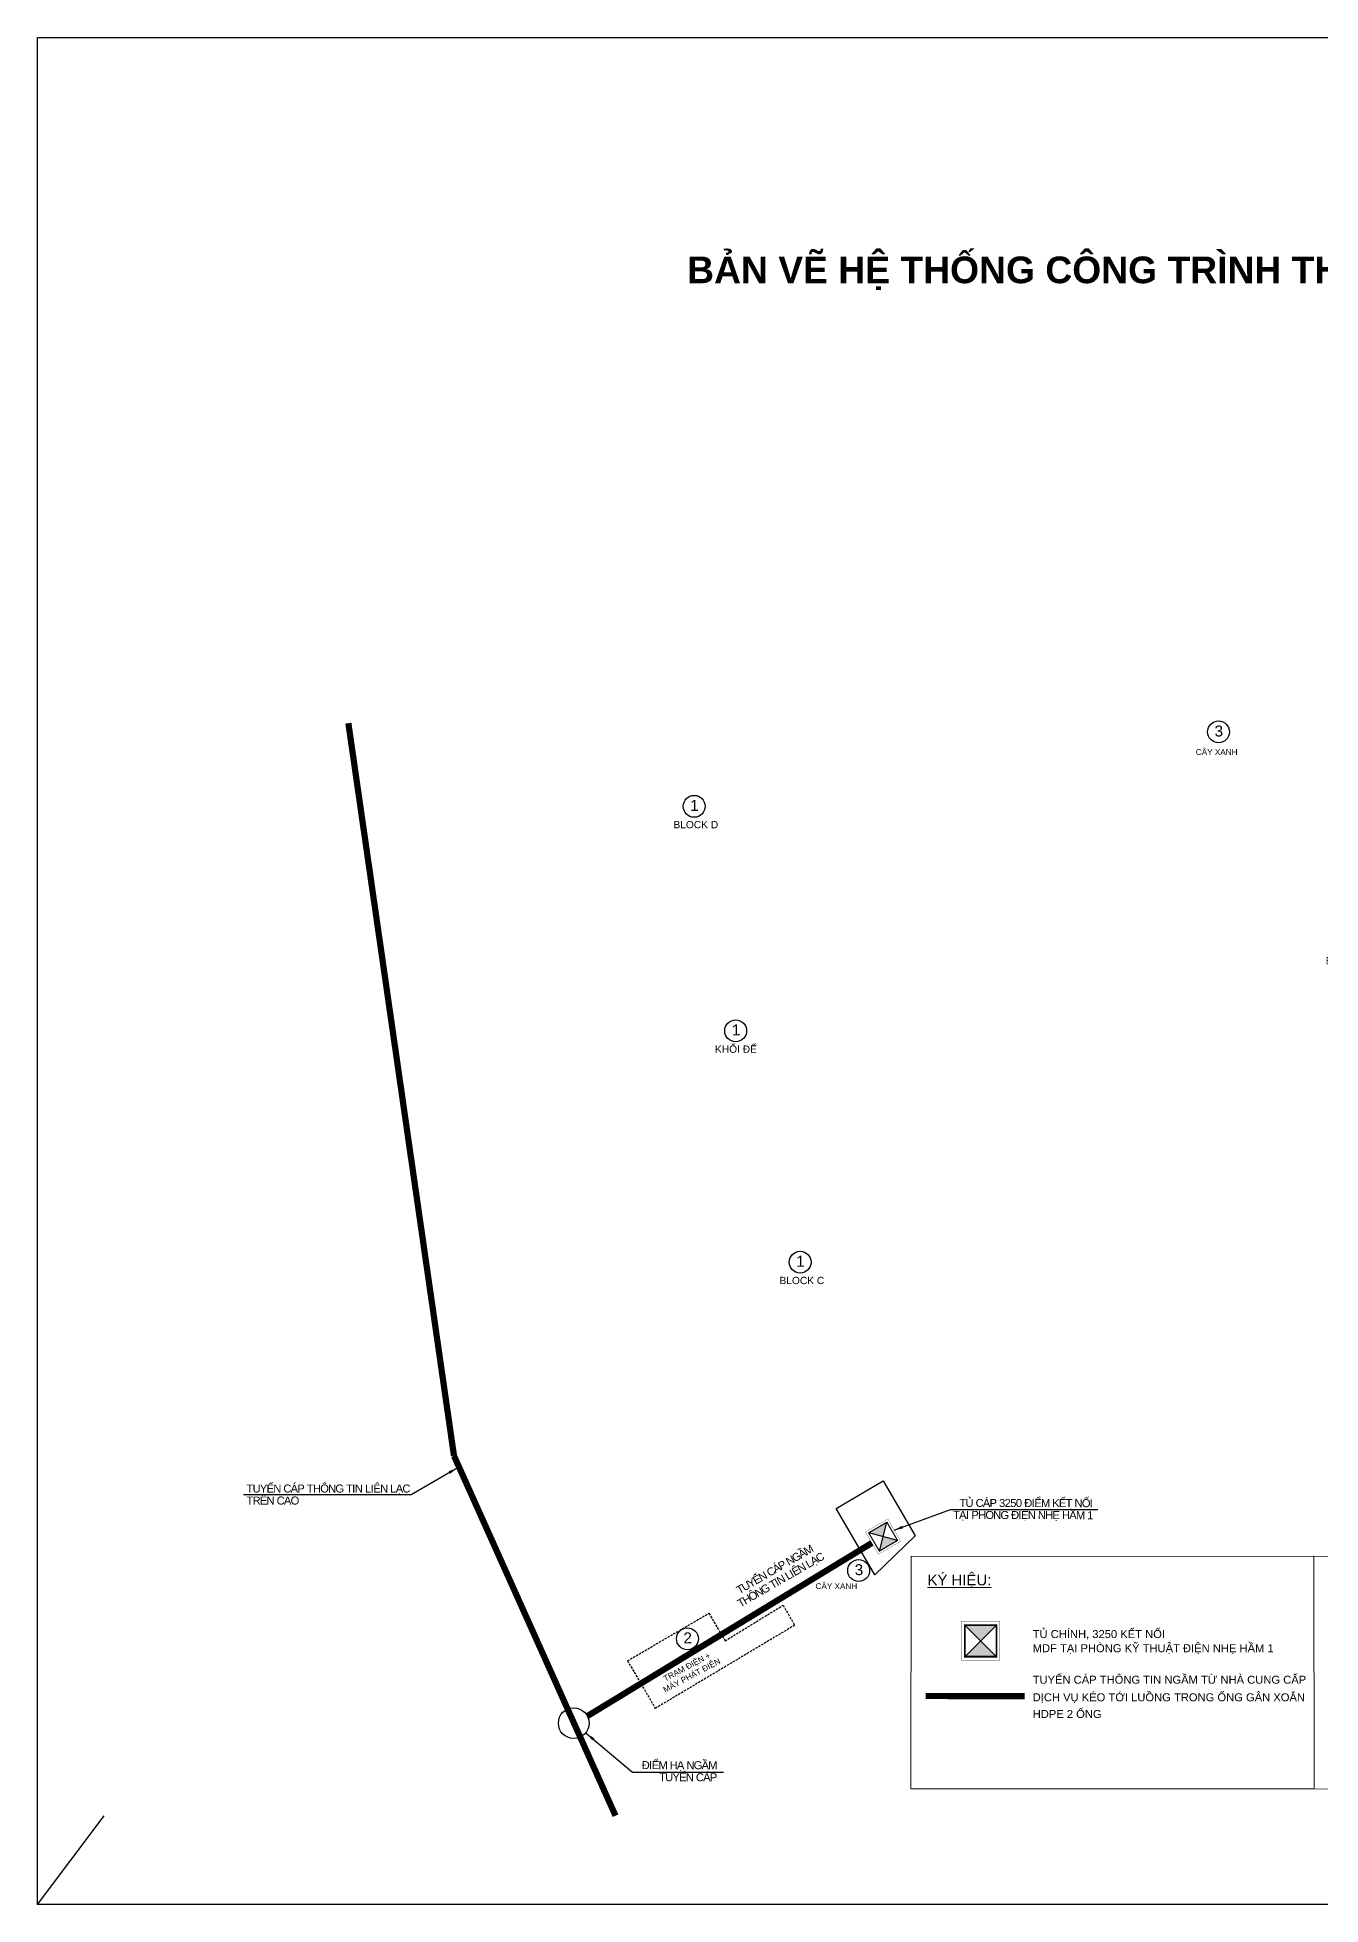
# Model space of a CAD drawing. Header units: inches. Extents: x 612567 to 612864, y 1207716 to 1207926.
# Drawn here: x 612566.5 to 612710.8, y 1207715.5 to 1207925.5 of the extents above; entities that cross this region are included whole.
import ezdxf
from ezdxf.enums import TextEntityAlignment as Align

# ---------------------------------------------------------------- set-up
doc = ezdxf.new("R2010")
doc.units = ezdxf.units.IN
doc.header["$MEASUREMENT"] = 0
doc.set_wipeout_variables(frame=1)
doc.linetypes.add('$0$HIDDEN', pattern=[0.375, 0.25, -0.125])
for name, color, linetype in [('0-Frame-text', 7, 'Continuous'), ('02-TEXT', 7, 'Continuous'), ('5L', 1, 'Continuous'), ('GT-MCN', 7, 'Continuous'), ('TAD - TEXT', 7, 'Continuous'), ('TT-BUUDIEN', 6, 'Continuous'), ('TT.TAD - LANDMARK', 6, 'Continuous'), ('Tuyen chinh TTLL', 3, 'Continuous')]:
    doc.layers.add(name, color=color, linetype=linetype)
doc.layers.add('E-04', color=252, linetype='04DH', lineweight=5)
doc.layers.add('Level 3', color=7, linetype='Continuous', lineweight=0)
doc.styles.add('arial', font='arial.ttf')
doc.styles.add('Khung ten 25062008$0$arial', font='arialbd.ttf', dxfattribs={"height": 2.5})
doc.styles.get("Standard").update_dxf_attribs({"font": 'arial.ttf'})
doc.styles.add('VNIHC', font='')
doc.styles.get('VNIHC').set_extended_font_data('VNI-Helve-Condense')
doc.linetypes.add('04DH', pattern='A,15.184282,-3.785162999999999,0.245393,-3.754607,0.245393,-3.785162999999999,15.184282,-3.887219999999999,["0,4kV",VNIHC,S=6,R=0,X=0,Y=-3],-22.15922', length=68.23072299999998)
doc.linetypes.add('ThongTinNgam', pattern='A,0.25,-0.25,0,-0.125,[130,ltypeshp.shx,S=0.15,R=-30,X=0,Y=0],-0.125,[130,ltypeshp.shx,S=0.15,R=-30,X=0,Y=0],-0.125,0,-0.25,0.5,[1,Set.shx,S=0.35,R=0,X=0.25,Y=0],-0.7,0.25', length=2.575)
doc.dimstyles.get("Standard").update_dxf_attribs({"dimtxt": 0.18, "dimasz": 0.18, "dimexe": 0.18, "dimexo": 0.0625, "dimgap": 0.09, "dimtad": 0, "dimtih": 1, "dimtoh": 1, "dimdec": 4, "dimzin": 0, "dimdsep": 46, "dimtxsty": 'Standard', "dimcen": 0.09, "dimadec": 0, "dimazin": 0, "dimtfac": 1, "dimtdec": 4, "dimtofl": 0, "dimtmove": 0, "dimatfit": 3, "dimfxl": 1, "dimtolj": 1, "dimtzin": 0, "dimarcsym": 0})

# ---------------------------------------------------------------- blocks, each defined once
blk = doc.blocks.new('TEN HANG MUC')
at = {"color": 6}
blk.add_wipeout([(2345.0215750740003, 1910.8050151817342), (1660.0846262275725, 2527.5943357974147), (786.0598855771887, 2916.583129941798), (18.86589803724864, 3016.339453027241), (-922.5777130851466, 2864.7923536518765), (-1650.8636671979243, 2508.7285035127834), (-2252.43195785849, 1976.2389529517013), (-2569.3045991608155, 1533.3672963556191), (-2836.7857924026084, 935.7161021152488), (-2949.198342854955, 452.9109385107522), (-2969.913020055898, -242.89129121744827), (-2929.2209510437456, -539.3438473121705), (-2769.517128499487, -1090.4216310926122), (-2597.0428716395727, -1452.34067168626), (-2205.595755212855, -1996.5615264599014), (-1797.83372811697, -2371.044568937224), (-1274.647834347931, -2690.470888339677), (-876.6805284280816, -2846.8749291043187), (-442.80293979169, -2947.9246857056173), (18.86589803724864, -2983.660546972759), (679.4316298758789, -2910.032518188972), (1120.8775701546904, -2773.9240245884835), (1620.197495182666, -2520.5360102116733), (2069.972764043726, -2172.9436771823193), (2418.1618500267778, -1784.5988953806564), (2615.1664090088084, -1486.7319547004618), (2815.480734591021, -1069.4530943623467), (2949.5757424152353, -624.7064174574343), (3018.865898037249, 16.33945302724078), (2938.602092497391, 705.6438522284461), (2779.9151327796076, 1189.628472548021), (2523.42767480532, 1667.7540909521567)], dxfattribs=at).dxf.layer = '02-TEXT'
at = {"layer": '02-TEXT', "color": 6}
blk.add_circle((18.86589803740571, 16.33945302724169), 3000, dxfattribs=at)
at = {"layer": '02-TEXT', "color": 6, "linetype": 'Continuous', "style": 'arial'}
blk.add_attdef('A', text='', height=3000, dxfattribs=at).set_placement((100.4382170055614, -1243.279882433548), align=Align.CENTER)
blk = doc.blocks.new('KHOI XD1')
at = {"layer": 'Defpoints', "color": 7, "true_color": 0xffffff}
blk.add_line((613994.3347822333, 1204723.405292876), (614001.8347822335, 1204733.405292876), dxfattribs=at)
at = {"layer": 'TT.TAD - LANDMARK', "linetype": 'Continuous', "xscale": 0.0004103999999999999, "yscale": 0.0004103999999999999, "zscale": 0.0004103999999999999, "rotation": 0.8617172174704556}
for p, values in [((614220.6373824781, 1204901.088668514), {'A': '3'}), ((614231.9143602959, 1204891.519525852, 97.99979722948353), {'A': '2'}), ((614176.543347925, 1204875.83733526, 97.99979722948353), {'A': '4'}), ((614160.8852411433, 1204864.315661772), {'A': '3'}), ((614195.7130142866, 1204863.4246825, 97.99979722948353), {'A': '1'}), ((614127.1602237805, 1204855.287165689), {'A': '3'}), ((614068.1892959586, 1204846.91987557, 1.050917603606649e-06), {'A': '1'}), ((614141.5403216727, 1204831.619308776, 97.99979311222263), {'A': '1'}), ((614072.8591326734, 1204821.673829746), {'A': '1'}), ((614080.1134713694, 1204795.655825465), {'A': '1'}), ((614067.4311997958, 1204753.299274356, 97.99979722948353), {'A': '2'})]:
    blk.add_blockref('TEN HANG MUC', p, dxfattribs=at).add_auto_attribs(values)
at = {"layer": 'TAD - TEXT', "linetype": 'Continuous', "ltscale": 5, "style": 'arial'}
blk.add_text('CÂY XANH', height=0.6566399999999994, dxfattribs=at).set_placement((614081.8458293225, 1204758.892618762, 78.39983778358683))
at = {"layer": 'TT.TAD - LANDMARK', "linetype": 'Continuous', "xscale": 0.0004103999999999999, "yscale": 0.0004103999999999999, "zscale": 0.0004103999999999999, "rotation": 0.8617172174704556}
blk.add_blockref('TEN HANG MUC', (614086.6914926773, 1204760.971779439), dxfattribs=at).add_auto_attribs({'A': '3'})
at = {"layer": 'TAD - TEXT', "linetype": 'Continuous', "ltscale": 5, "style": 'arial'}
for s, height, p in [('CÂY XANH', 0.6566399999999994, (614217.9778948941, 1204898.439858943, 78.39983778358683)), ('HỒ BƠI', 0.8207999999999993, (614174.9201050616, 1204877.524194367, 97.99979722948353)), ('CÂY XANH', 0.6566399999999994, (614158.3396596784, 1204861.731800657, 78.39983778297267)), ('BLOCK A', 0.8207999999999993, (614193.3906873146, 1204860.959693405, 97.99979722948353)), ('CÂY XANH', 0.6566399999999994, (614124.6146423157, 1204852.703304574, 78.39983778358683)), ('BLOCK D', 0.8207999999999993, (614065.8669689866, 1204844.454886476, 1.050917603606649e-06)), ('BLOCK B', 0.8207999999999993, (614139.2179947007, 1204829.154319682, 97.99979311222263)), ('KHỐI ĐẾ', 0.8207999999999993, (614070.5368057013, 1204819.208840652)), ('BLOCK C', 0.8207999999999993, (614077.7911443973, 1204793.190836371))]:
    blk.add_text(s, height=height, dxfattribs=at).set_placement(p)
at = {"layer": 'TAD - TEXT', "char_height": 0.6566399999999993, "width": 13.03640918966964, "attachment_point": 1, "style": 'arial'}
for insert, rotation in [((614230.3781853799, 1204879.740931612, 78.39983778358683), 86.54059827876236), ((614061.4427160497, 1204747.346865665, 78.39983778358683), 28.11835217461938)]:
    blk.add_mtext('\\pi3.63656;TRẠM ĐIỆN +\\P\\pi3.02202;MÁY PHÁT ĐIỆN', dxfattribs=dict(at, insert=insert, rotation=rotation))
blk = doc.blocks.new('TDBD')
at = {"linetype": 'Continuous'}
h = blk.add_hatch(color=122, dxfattribs=at)
h.paths.add_polyline_path([(15.4734331126092, 34.4468662228901), (-15.47343311202712, 34.4468662228901), (2.910395e-10, 18.97343311144505)])
h.paths.add_polyline_path([(2.910415e-10, 18.97343311144505), (-15.47343311202712, 3.499999999999999), (15.4734331126092, 3.499999999999999)])
at = {"layer": 'TT-BUUDIEN', "color": 122, "const_width": 0.35}
blk.add_lwpolyline([(-18.97343311202712, 37.9468662228901), (-18.97343311202712, 0), (18.97343311196891, 0), (18.97343311196891, 37.9468662228901)], close=True, dxfattribs=at)
at = {"layer": 'TT-BUUDIEN', "color": 122, "linetype": 'Continuous', "const_width": 1.75}
blk.add_lwpolyline([(-15.47343311202712, 34.4468662228901), (-15.47343311202712, 3.5), (15.4734331126092, 3.5), (15.4734331126092, 34.4468662228901)], close=True, dxfattribs=at)
at = {"layer": 'TT-BUUDIEN', "color": 122}
for points in [[(15.4734331126092, 34.4468662228901), (-15.47343311202712, 3.5)], [(-15.47343311202712, 34.4468662228901), (15.4734331126092, 3.5)]]:
    blk.add_lwpolyline(points, dxfattribs=at)
blk = doc.blocks.new('A$Ce84bafa1')
at = {"layer": '5L', "color": 7, "linetype": '$0$HIDDEN', "lineweight": 30, "true_color": 0xffffff}
for points in [[(168.8190321881557, 147.3470861681271), (168.2816311882343, 136.3602212762926), (170.8785265262704, 136.2331992217805), (171.4159275263082, 147.2200641136151), (168.8190321881557, 147.3470861681271)], [(172.4689031903399, 148.2786802274641), (171.9315021904185, 137.2918153356295), (174.5283975284547, 137.1647932811175), (175.0657985284925, 148.151658172952), (172.4689031903399, 148.2786802274641)], [(171.8155566705391, 136.2948442588095), (174.866297224653, 136.1470700488426), (174.305577639956, 124.1601502136327), (171.254837086075, 124.3079244233668), (171.8155566705391, 136.2948442588095)]]:
    blk.add_lwpolyline(points, dxfattribs=at)
at = {"layer": '5L', "color": 7, "linetype": '$0$HIDDEN', "lineweight": 30, "true_color": 0xffffff, "elevation": 0.001813876719834409}
for points in [[(1.706136627821252, 0.04545172397047281), (10.86024423060007, 5.389823949197307), (12.67457940266468, 2.282140072900802), (19.19226464245003, 6.2904565455392), (20.5036868598545, 4.045934206573293), (4.831954878754914, -5.308605855097994)], [(1.706136627821252, 0.04545172397047281), (4.831954878754914, -5.308605855097994)]]:
    blk.add_lwpolyline(points, dxfattribs=at)
blk = doc.blocks.new('14.TTLL')
at = {"color": 5}
blk.add_circle((613844.7326390414, 1204852.269252902), 1.727850248221299, dxfattribs=at).dxf.unprotected_set("ltscale", 0)
at = {"layer": 'Defpoints', "lineweight": 30, "ltscale": 500}
blk.add_lwpolyline([(613878.5845151787, 1204868.950438673), (613874.2371625425, 1204876.412671389), (613879.5368696662, 1204879.516033358), (613883.1226165534, 1204873.34131755)], close=True, dxfattribs=at)
at = {"layer": 'Tuyen chinh TTLL', "color": 150, "linetype": 'ThongTinNgam', "ltscale": 1.5, "const_width": 0.7}
for points in [[(613819.3880515135, 1204964.730975136), (613831.2641589396, 1204882.346709281)], [(613831.2641589396, 1204882.346709281), (613849.4309450517, 1204841.858308967)], [(613878.2579821035, 1204872.534538188), (613846.2928045149, 1204853.082541207)]]:
    blk.add_lwpolyline(points, dxfattribs=at)
at = {"layer": 'TT-BUUDIEN', "xscale": 0.07654499999480255, "yscale": 0.07654499999480255, "zscale": 0.07654499999480255, "rotation": 210.3520601370316}
blk.add_blockref('TDBD', (613878.7919014385, 1204874.496856476), dxfattribs=at)
at = {"layer": 'E-04', "color": 7, "char_height": 0.9, "line_spacing_factor": 0.9, "style": 'arial'}
for s, insert, width, attachment_point, rotation in [('{\\T0.9;TUYẾN CÁP THÔNG TIN LIÊN LẠC\\PTRÊN CAO}', (613807.9274701391, 1204877.973626596), 23.68830167560186, 4, 1.415031138351046e-09), ('\\pi11.40678;{\\T0.9;TỦ CÁP 3250 ĐIỂM KẾT NỐI\\P\\pi10.6885;TẠI PHÒNG ĐIỆN NHẸ HẦM 1}', (613876.6905935277, 1204876.2920624), 26.56681171840966, 4, 359.8708465419113), ('{\\T0.85;TUYẾN CÁP NGẦM \\PTHÔNG TIN LIÊN LẠC}', (613867.6822013998, 1204868.872190605), 20, 5, 29.999999999999993), ('{\\T0.9;ĐIỂM HẠ NGẦM\\PTUYẾN CÁP}', (613860.7954364583, 1204846.849102741), 17.56938005603923, 6, 359.8708465419113)]:
    blk.add_mtext(s, dxfattribs=dict(at, insert=insert, width=width, attachment_point=attachment_point, rotation=rotation))
at = {"layer": 'GT-MCN', "color": 7}
for points in [[(613831.6155008925, 1204880.955514809), (613826.4494202826, 1204877.960723922), (613807.5944100149, 1204877.960723922)], [(613880.7790383348, 1204873.977470232), (613887.0851990399, 1204876.292764383), (613903.6591429517, 1204876.292764384)], [(613846.1659660717, 1204851.104947245), (613851.3310267328, 1204846.766990956), (613861.5635662697, 1204846.766990957)]]:
    blk.add_leader(points, dimstyle='Standard', override={"dimasz": 1, "dimgap": 0.09, "dimtad": 0}, dxfattribs=at)

msp = doc.modelspace()

# ---------------------------------------------------------------- linework, layer by layer
at = {"layer": 'Defpoints', "color": 7, "true_color": 0xffffff}
msp.add_lwpolyline([(612863.5151841522, 1207715.517260869), (612566.5151841522, 1207715.517260869), (612566.5151841522, 1207925.517260869), (612863.5151841522, 1207925.517260869)], close=True, dxfattribs=at)
at = {"layer": 'Level 3'}
for points in [[(612664.731319749, 1207728.54706734), (612710.1037862005, 1207728.532239899), (612710.0702120666, 1207754.688366274), (612664.7678289803, 1207754.711861094)], [(612710.0702044556, 1207754.694295667), (612794.8705267607, 1207754.685246235), (612794.9041161175, 1207728.517261075), (612710.1037938115, 1207728.526310506)]]:
    msp.add_lwpolyline(points, close=True, dxfattribs=at)

# ---------------------------------------------------------------- texts
at = {"layer": '0-Frame-text', "color": 10, "insert": (612695.3469292435, 1207900.866263044), "char_height": 3, "width": 164.255801500674, "attachment_point": 2, "style": 'Khung ten 25062008$0$arial'}
msp.add_mtext('BẢN VẼ HỆ THỐNG CÔNG TRÌNH THÔNG TIN LIÊN LẠC', dxfattribs=at)
at = {"layer": 'E-04', "color": 7, "style": 'arial'}
msp.add_text('%%UKÝ HIỆU:', height=1.2, dxfattribs=at).set_placement((612666.6209259481, 1207751.427046697))

# ---------------------------------------------------------------- next in the draw order: block references
msp.add_blockref('KHOI XD1', (-1427.819598081172, 2992.111967993667))

# ---------------------------------------------------------------- next in the draw order: linework, layer by layer
at = {"layer": 'Tuyen chinh TTLL', "color": 150, "linetype": 'ThongTinNgam', "const_width": 0.6998399999999989}
msp.add_lwpolyline([(612666.405339525, 1207738.97854008), (612677.5350625238, 1207738.969609984)], dxfattribs=at)

# ---------------------------------------------------------------- next in the draw order: block references
msp.add_blockref('14.TTLL', (-1217.897477541002, 2883.658951902296))
at = {"layer": '5L', "color": 7, "true_color": 0xffffff}
msp.add_blockref('A$Ce84bafa1', (612631.1779706923, 1207742.897058351), dxfattribs=at)
at = {"layer": 'TT-BUUDIEN', "xscale": 0.1148174999922041, "yscale": 0.1148174999922041, "zscale": 0.1148174999922041}
msp.add_blockref('TDBD', (612672.5901121418, 1207742.997863706), dxfattribs=at)

# ---------------------------------------------------------------- next in the draw order: texts
at = {"layer": 'TAD - TEXT', "linetype": 'Continuous', "ltscale": 5, "style": 'arial'}
for s, p in [('TỦ CHÍNH, 3250 KẾT NỐI', (612678.4464834345, 1207745.497304792)), ('MDF TẠI PHÒNG KỸ THUẬT ĐIỆN NHẸ HẦM 1', (612678.4464834345, 1207743.904971072)), ('TUYẾN CÁP THÔNG TIN NGẦM TỪ NHÀ CUNG CẤP', (612678.4464834345, 1207740.365060459)), ('DỊCH VỤ KÉO TỚI LUỒNG TRONG ỐNG GÂN XOẮN', (612678.4464834345, 1207738.386473017)), ('HDPE 2 ỐNG', (612678.4464834345, 1207736.509969319))]:
    msp.add_text(s, height=0.9, dxfattribs=at).set_placement(p)

doc.saveas('drawing.dxf')
